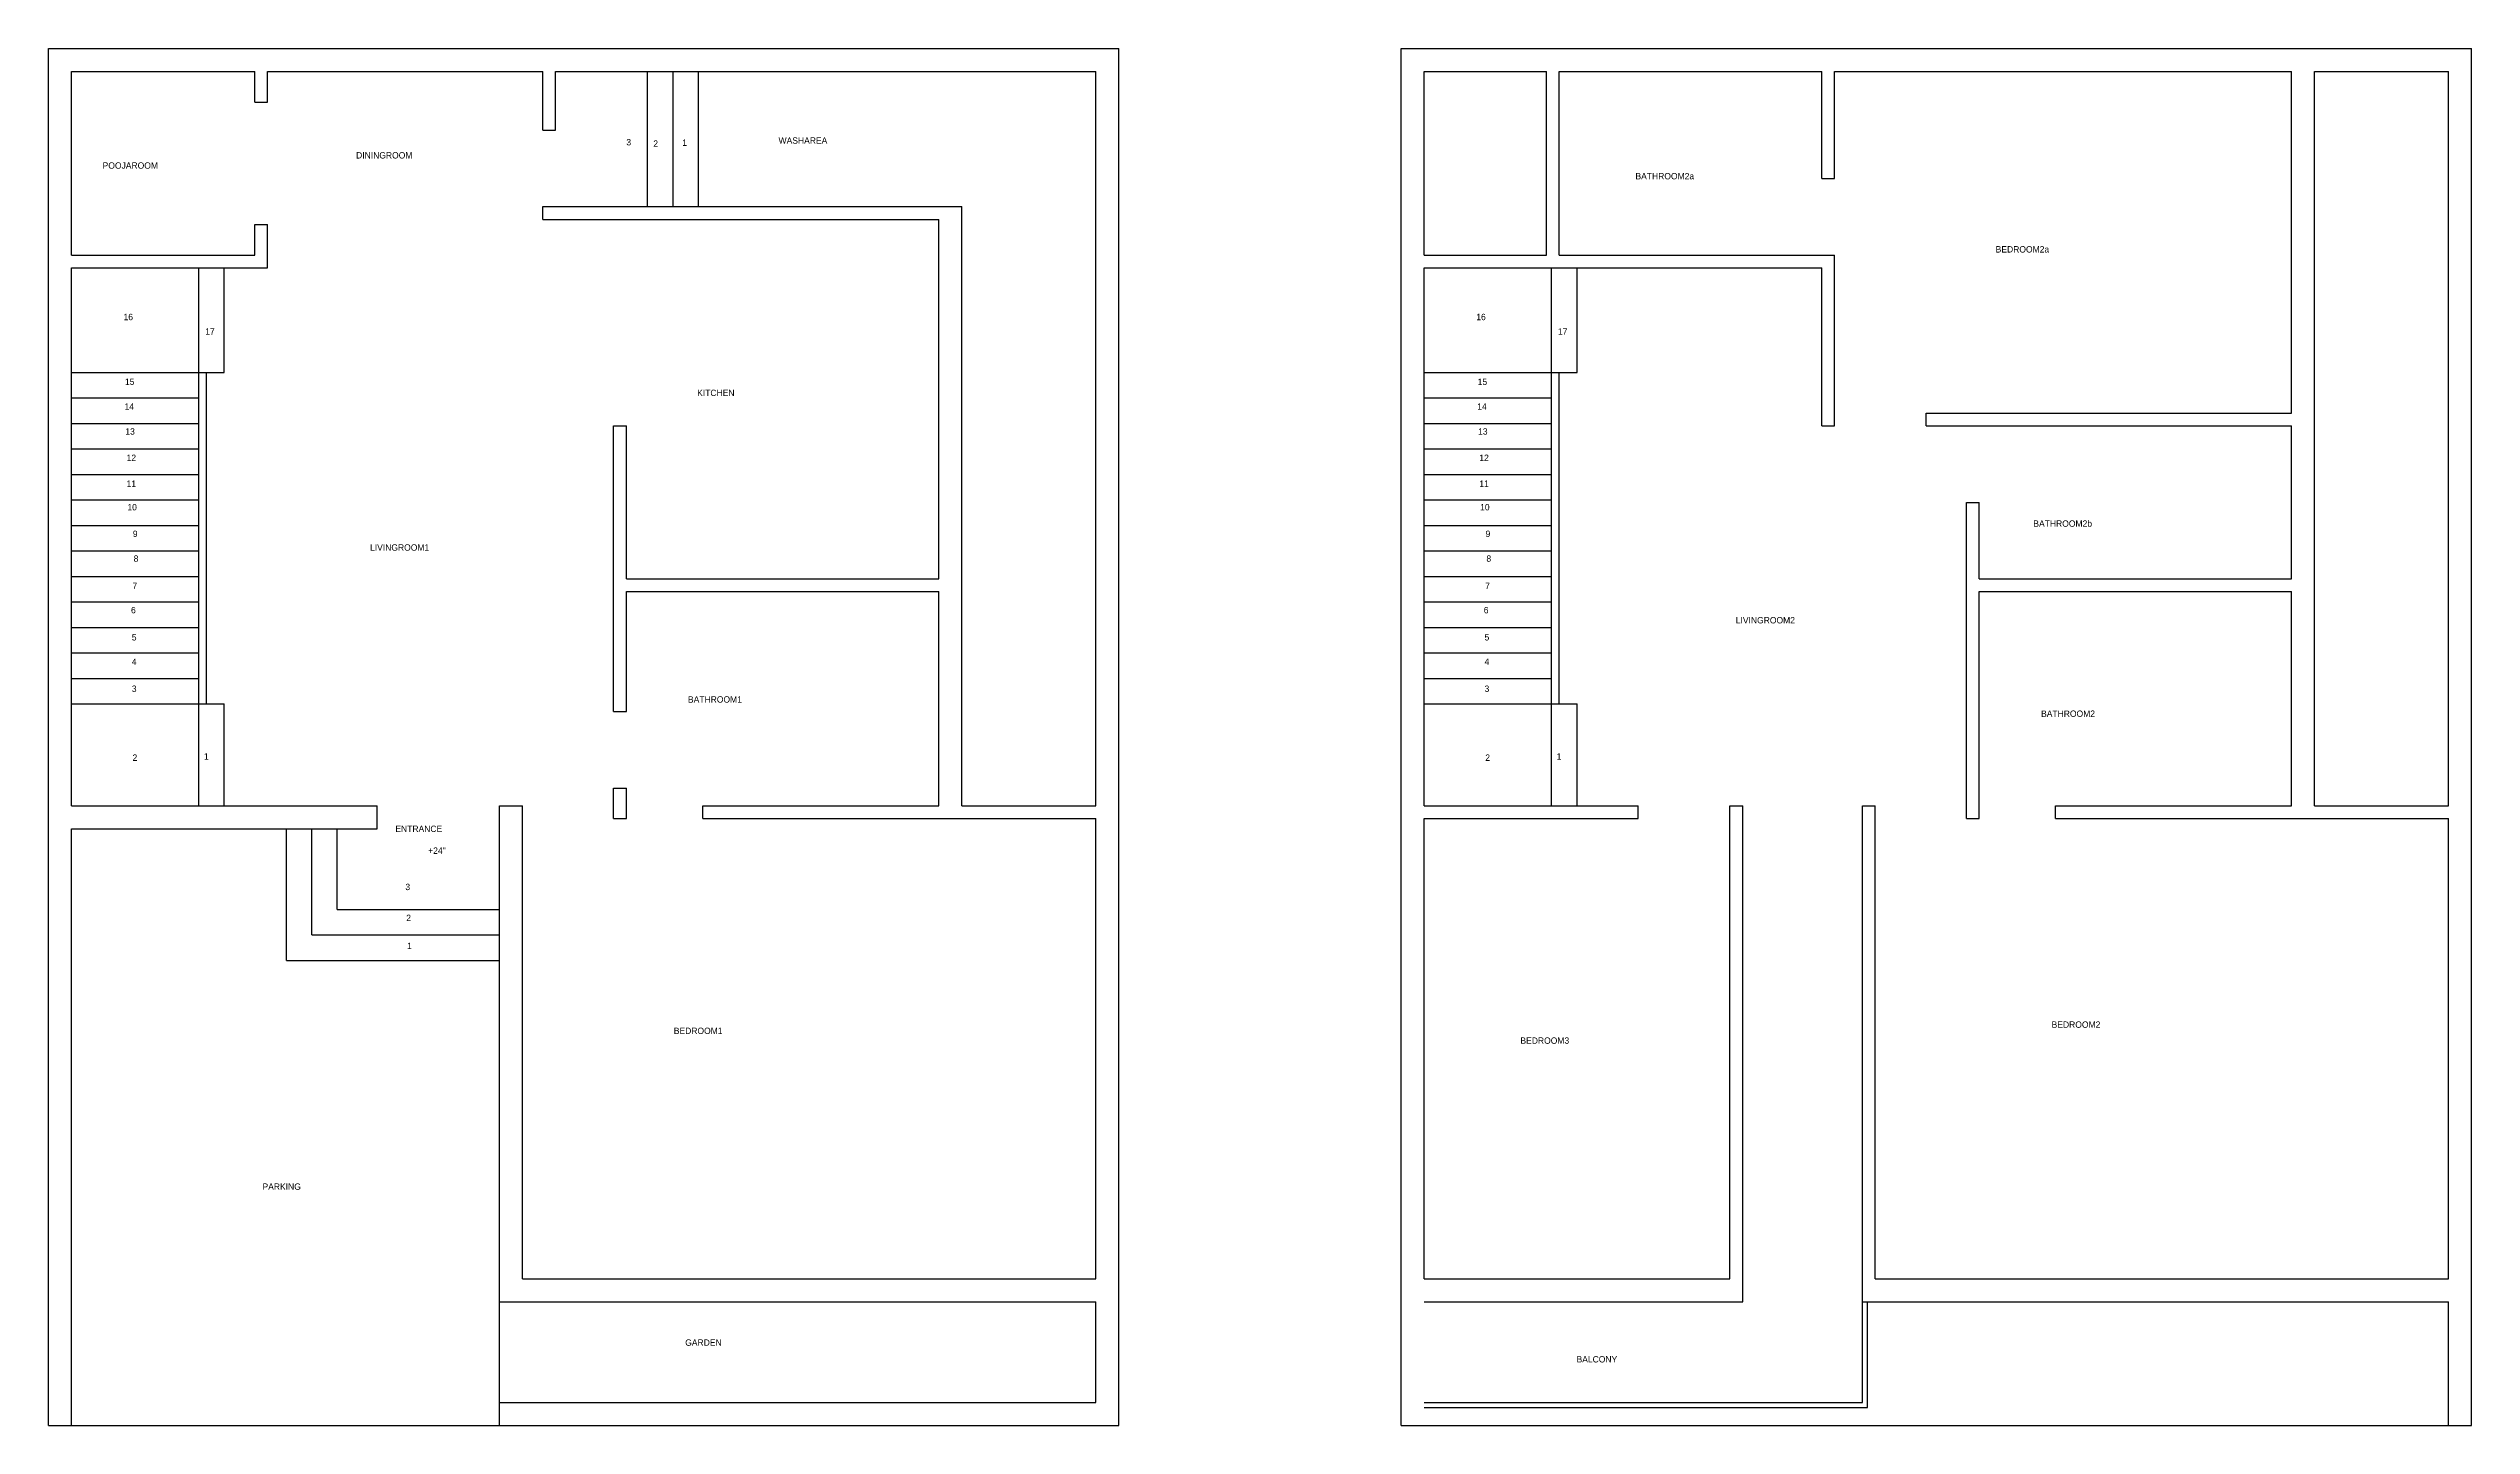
# Model space of a CAD drawing. Header units: metres. Extents: x 0 to 1561, y 0 to 540.
# Drawn here: x 0 to 951, y 0 to 540 of the extents above; entities that cross this region are included whole.
import ezdxf

# ---------------------------------------------------------------- set-up
doc = ezdxf.new("R2010")
doc.units = ezdxf.units.M
for name, color, linetype in [('Balcony', 7, 'Continuous'), ('BathRoom1', 7, 'Continuous'), ('BathRoom2', 7, 'Continuous'), ('BathRoom2a', 7, 'Continuous'), ('BathRoom2b', 7, 'Continuous'), ('BedRoom1', 7, 'Continuous'), ('BedRoom2', 7, 'Continuous'), ('BedRoom2a', 7, 'Continuous'), ('BedRoom3', 7, 'Continuous'), ('Boundary', 7, 'Continuous'), ('DiningRoom', 7, 'Continuous'), ('Entrance_Staircase', 7, 'Continuous'), ('Garden', 7, 'Continuous'), ('Kitchen', 7, 'Continuous'), ('LivingRoom1', 7, 'Continuous'), ('LivingRoom2', 7, 'Continuous'), ('Parking', 7, 'Continuous'), ('PoojaRoom', 7, 'Continuous'), ('Staircase', 7, 'Continuous'), ('WashArea', 7, 'Continuous'), ('WashArea_Staircase', 7, 'Continuous')]:
    doc.layers.add(name, color=color, linetype=linetype)

msp = doc.modelspace()

# ---------------------------------------------------------------- linework, layer by layer
at = {"layer": 'Balcony'}
for p, q in [((539.81, 48.54), (664.81, 48.54)), ((711.81, 9), (711.81, 48.54)), ((713.81, 7), (713.81, 48.54)), ((539.81, 9), (711.81, 9)), ((539.81, 7), (713.81, 7))]:
    msp.add_line(p, q, dxfattribs=at)
at = {"layer": 'BathRoom1'}
for p, q in [((226.77, 327), (349.41, 327)), ((226.77, 280), (226.77, 327)), ((349.41, 243), (349.41, 327)), ((221.77, 280), (226.77, 280)), ((221.77, 250), (226.77, 250)), ((226.77, 238), (226.77, 250)), ((256.77, 243), (349.41, 243))]:
    msp.add_line(p, q, dxfattribs=at)
at = {"layer": 'BathRoom2'}
for p, q in [((757.58, 327), (880.22, 327)), ((757.58, 238), (757.58, 327)), ((880.22, 243), (880.22, 327)), ((752.58, 238), (757.58, 238)), ((787.58, 243), (880.22, 243)), ((787.58, 238), (787.58, 243))]:
    msp.add_line(p, q, dxfattribs=at)
at = {"layer": 'BathRoom2a'}
for p, q in [((592.81, 531), (695.81, 531)), ((592.81, 459), (592.81, 531)), ((695.81, 489), (695.81, 531)), ((695.81, 489), (700.81, 489)), ((592.81, 459), (700.81, 459))]:
    msp.add_line(p, q, dxfattribs=at)
at = {"layer": 'BathRoom2b'}
for p, q in [((736.81, 392), (880.22, 392)), ((880.22, 332), (880.22, 392)), ((752.58, 362), (757.58, 362)), ((757.58, 332), (757.58, 362)), ((757.58, 332), (880.22, 332))]:
    msp.add_line(p, q, dxfattribs=at)
at = {"layer": 'BedRoom1'}
for p, q in [((186, 57.54), (186, 243)), ((221.77, 238), (226.77, 238)), ((256.77, 238), (256.77, 243)), ((256.77, 238), (411, 238)), ((411, 57.54), (411, 238)), ((186, 57.54), (411, 57.54))]:
    msp.add_line(p, q, dxfattribs=at)
at = {"layer": 'BedRoom2'}
for p, q in [((711.81, 48.54), (711.81, 243)), ((716.81, 57.54), (716.81, 243)), ((787.58, 238), (941.81, 238)), ((941.81, 57.54), (941.81, 238)), ((716.81, 57.54), (941.81, 57.54))]:
    msp.add_line(p, q, dxfattribs=at)
at = {"layer": 'BedRoom2a'}
for p, q in [((700.81, 489), (700.81, 531)), ((700.81, 531), (880.22, 531)), ((880.22, 397), (880.22, 531)), ((700.81, 392), (700.81, 459)), ((736.81, 397), (880.22, 397)), ((736.81, 392), (736.81, 397))]:
    msp.add_line(p, q, dxfattribs=at)
at = {"layer": 'BedRoom3'}
for p, q in [((539.81, 57.54), (539.81, 238)), ((539.81, 238), (623.81, 238)), ((623.81, 238), (623.81, 243)), ((659.81, 57.54), (659.81, 243)), ((664.81, 48.54), (664.81, 243)), ((539.81, 57.54), (659.81, 57.54))]:
    msp.add_line(p, q, dxfattribs=at)
at = {"layer": 'Boundary'}
for p, q in [((0, 0), (0, 540)), ((0, 540), (420, 540)), ((420, 0), (420, 540)), ((530.81, 0), (530.81, 540)), ((530.81, 540), (950.81, 540)), ((950.81, 0), (950.81, 540)), ((539.81, 531), (587.81, 531)), ((539.81, 459), (539.81, 531)), ((587.81, 459), (587.81, 531)), ((889.22, 531), (941.81, 531)), ((889.22, 243), (889.22, 531)), ((941.81, 243), (941.81, 531)), ((539.81, 459), (587.81, 459)), ((889.22, 243), (941.81, 243)), ((711.81, 48.54), (941.81, 48.54)), ((941.81, 0), (941.81, 48.54)), ((0, 0), (9, 0)), ((177, 0), (420, 0)), ((530.81, 0), (950.81, 0))]:
    msp.add_line(p, q, dxfattribs=at)
at = {"layer": 'DiningRoom'}
for p, q in [((86, 519), (86, 531)), ((86, 531), (194, 531)), ((194, 508), (194, 531)), ((194, 473), (194, 478)), ((86, 454), (86, 471))]:
    msp.add_line(p, q, dxfattribs=at)
at = {"layer": 'Entrance_Staircase'}
for p, q in [((129, 234), (129, 243)), ((177, 182.38), (177, 243)), ((177, 243), (186, 243)), ((93.35, 182.38), (93.35, 234)), ((93.35, 234), (129, 234)), ((103.35, 192.38), (103.35, 234)), ((113.35, 202.38), (113.35, 234)), ((113.35, 202.38), (177, 202.38)), ((103.35, 192.38), (177, 192.38)), ((93.35, 182.38), (177, 182.38))]:
    msp.add_line(p, q, dxfattribs=at)
at = {"layer": 'Garden'}
for p, q in [((177, 48.54), (411, 48.54)), ((411, 9), (411, 48.54)), ((177, 9), (411, 9))]:
    msp.add_line(p, q, dxfattribs=at)
at = {"layer": 'Kitchen'}
for p, q in [((194, 473), (349.41, 473)), ((349.41, 332), (349.41, 473)), ((221.77, 392), (226.77, 392)), ((226.77, 332), (226.77, 392)), ((226.77, 332), (349.41, 332))]:
    msp.add_line(p, q, dxfattribs=at)
at = {"layer": 'LivingRoom1'}
for p, q in [((221.77, 280), (221.77, 392)), ((221.77, 238), (221.77, 250))]:
    msp.add_line(p, q, dxfattribs=at)
at = {"layer": 'LivingRoom2'}
for p, q in [((695.81, 392), (695.81, 454)), ((695.81, 392), (700.81, 392)), ((752.58, 238), (752.58, 362)), ((659.81, 243), (664.81, 243)), ((711.81, 243), (716.81, 243))]:
    msp.add_line(p, q, dxfattribs=at)
at = {"layer": 'Parking'}
for p, q in [((9, 0), (9, 234)), ((9, 234), (93.35, 234)), ((177, 0), (177, 182.38)), ((9, 0), (177, 0))]:
    msp.add_line(p, q, dxfattribs=at)
at = {"layer": 'PoojaRoom'}
for p, q in [((9, 459), (9, 531)), ((9, 531), (81, 531)), ((81, 519), (81, 531)), ((81, 519), (86, 519)), ((81, 459), (81, 471)), ((81, 471), (86, 471)), ((9, 459), (81, 459))]:
    msp.add_line(p, q, dxfattribs=at)
at = {"layer": 'Staircase'}
for p, q in [((9, 454), (86, 454)), ((9, 243), (9, 454)), ((59, 243), (59, 454)), ((69, 413), (69, 454)), ((539.81, 454), (695.81, 454)), ((539.81, 243), (539.81, 454)), ((589.81, 243), (589.81, 454)), ((599.81, 413), (599.81, 454)), ((9, 413), (69, 413)), ((62, 283), (62, 413)), ((539.81, 413), (599.81, 413)), ((592.81, 283), (592.81, 413)), ((9, 403), (59, 403)), ((539.81, 403), (589.81, 403)), ((9, 393), (59, 393)), ((539.81, 393), (589.81, 393)), ((9, 383), (59, 383)), ((539.81, 383), (589.81, 383)), ((9, 373), (59, 373)), ((539.81, 373), (589.81, 373)), ((9, 363), (59, 363)), ((539.81, 363), (589.81, 363)), ((9, 353), (59, 353)), ((539.81, 353), (589.81, 353)), ((9, 343), (59, 343)), ((9, 343), (59, 343)), ((539.81, 343), (589.81, 343)), ((539.81, 343), (589.81, 343)), ((9, 333), (59, 333)), ((539.81, 333), (589.81, 333)), ((9, 323), (59, 323)), ((539.81, 323), (589.81, 323)), ((9, 313), (59, 313)), ((539.81, 313), (589.81, 313)), ((9, 303), (59, 303)), ((539.81, 303), (589.81, 303)), ((9, 293), (59, 293)), ((539.81, 293), (589.81, 293)), ((9, 283), (69, 283)), ((69, 243), (69, 283)), ((539.81, 283), (599.81, 283)), ((599.81, 243), (599.81, 283)), ((9, 243), (129, 243)), ((539.81, 243), (623.81, 243))]:
    msp.add_line(p, q, dxfattribs=at)
at = {"layer": 'WashArea'}
for p, q in [((255.07, 531), (411, 531)), ((411, 243), (411, 531)), ((255.07, 478), (358.41, 478)), ((358.41, 243), (358.41, 478)), ((358.41, 243), (411, 243))]:
    msp.add_line(p, q, dxfattribs=at)
at = {"layer": 'WashArea_Staircase'}
for p, q in [((199, 531), (255.07, 531)), ((199, 508), (199, 531)), ((235.07, 478), (235.07, 531)), ((245.07, 478), (245.07, 531)), ((255.07, 478), (255.07, 531)), ((194, 508), (199, 508)), ((194, 478), (255.07, 478))]:
    msp.add_line(p, q, dxfattribs=at)

# ---------------------------------------------------------------- texts
at = {"layer": 'Balcony', "insert": (599.61, 27.22), "char_height": 2.5, "attachment_point": 1}
msp.add_mtext('BALCONY', dxfattribs=at)
at = {"layer": 'BathRoom1', "insert": (250.94, 285.98), "char_height": 2.5, "attachment_point": 1}
msp.add_mtext('BATHROOM1', dxfattribs=at)
at = {"layer": 'BathRoom2', "insert": (781.89, 280.39), "char_height": 2.5, "attachment_point": 1}
msp.add_mtext('BATHROOM2', dxfattribs=at)
at = {"layer": 'BathRoom2a', "insert": (622.73, 491.19), "char_height": 2.5, "attachment_point": 1}
msp.add_mtext('BATHROOM2a', dxfattribs=at)
at = {"layer": 'BathRoom2b', "insert": (778.86, 354.94), "char_height": 2.5, "attachment_point": 1}
msp.add_mtext('BATHROOM2b', dxfattribs=at)
at = {"layer": 'BedRoom1', "insert": (245.38, 156.02), "char_height": 2.5, "attachment_point": 1}
msp.add_mtext('BEDROOM1', dxfattribs=at)
at = {"layer": 'BedRoom2', "insert": (786.03, 158.46), "char_height": 2.5, "attachment_point": 1}
msp.add_mtext('BEDROOM2', dxfattribs=at)
at = {"layer": 'BedRoom2a', "insert": (764.08, 462.49), "char_height": 2.5, "attachment_point": 1}
msp.add_mtext('BEDROOM2a', dxfattribs=at)
at = {"layer": 'BedRoom3', "insert": (577.6, 152.19), "char_height": 2.5, "attachment_point": 1}
msp.add_mtext('BEDROOM3', dxfattribs=at)
at = {"layer": 'Entrance_Staircase', "char_height": 2.5, "attachment_point": 1}
for s, insert in [('ENTRANCE', (136.12, 235.24)), ("+24''", (149, 226.68)), ('3', (140.06, 212.45)), ('2', (140.39, 200.3)), ('1', (140.74, 189.31))]:
    msp.add_mtext(s, dxfattribs=dict(at, insert=insert))
at = {"layer": 'Garden', "insert": (249.86, 33.77), "char_height": 2.5, "attachment_point": 1}
msp.add_mtext('GARDEN', dxfattribs=at)
at = {"layer": 'Kitchen', "insert": (254.54, 406.19), "char_height": 2.5, "attachment_point": 1}
msp.add_mtext('KITCHEN ', dxfattribs=at)
at = {"layer": 'LivingRoom1', "insert": (126.19, 345.56), "char_height": 2.5, "attachment_point": 1}
msp.add_mtext('LIVINGROOM1', dxfattribs=at)
at = {"layer": 'LivingRoom2', "insert": (662.1, 317.04), "char_height": 2.5, "attachment_point": 1}
msp.add_mtext('LIVINGROOM2', dxfattribs=at)
at = {"layer": 'Parking', "insert": (83.99, 94.93), "char_height": 2.5, "attachment_point": 1}
msp.add_mtext('PARKING', dxfattribs=at)
at = {"layer": 'PoojaRoom', "insert": (21.25, 495.35), "char_height": 2.5, "attachment_point": 1}
msp.add_mtext('POOJAROOM', dxfattribs=at)
at = {"layer": 'Staircase', "char_height": 2.5, "attachment_point": 1}
for s, insert in [('16', (29.46, 435.96)), ('17', (61.5, 430.28)), ('16', (560.27, 435.96)), ('17', (592.31, 430.28)), ('15', (30.01, 410.56)), ('15', (560.82, 410.56)), ('14', (29.85, 400.84)), ('14', (560.66, 400.84)), ('13', (30.17, 391.08)), ('13', (560.99, 391.08)), ('12', (30.66, 380.75)), ('12', (561.47, 380.75)), ('11', (30.66, 370.59)), ('10', (30.97, 361.36)), ('11', (561.47, 370.59)), ('10', (561.78, 361.36)), ('9', (33.11, 350.93)), ('9', (563.92, 350.93)), ('8', (33.44, 341.21)), ('8', (564.25, 341.21)), ('7', (32.95, 330.49)), ('7', (563.76, 330.49)), ('6', (32.39, 320.99)), ('6', (563.2, 320.99)), ('5', (32.71, 310.35)), ('5', (563.52, 310.35)), ('4', (32.71, 300.77)), ('4', (563.52, 300.77)), ('3', (32.71, 290.18)), ('3', (563.52, 290.18)), ('2', (32.99, 263.15)), ('1', (61.01, 263.63)), ('2', (563.8, 263.15)), ('1', (591.82, 263.63))]:
    msp.add_mtext(s, dxfattribs=dict(at, insert=insert))
at = {"layer": 'WashArea', "char_height": 2.5, "attachment_point": 1}
for s, insert in [('WASHAREA', (286.49, 505.15)), ('DININGROOM', (120.72, 499.36))]:
    msp.add_mtext(s, dxfattribs=dict(at, insert=insert))
at = {"layer": 'WashArea_Staircase', "char_height": 2.5, "attachment_point": 1}
for s, insert in [('3', (226.77, 504.5)), ('2', (237.34, 503.97)), ('1', (248.69, 504.32))]:
    msp.add_mtext(s, dxfattribs=dict(at, insert=insert))

doc.saveas('drawing.dxf')
